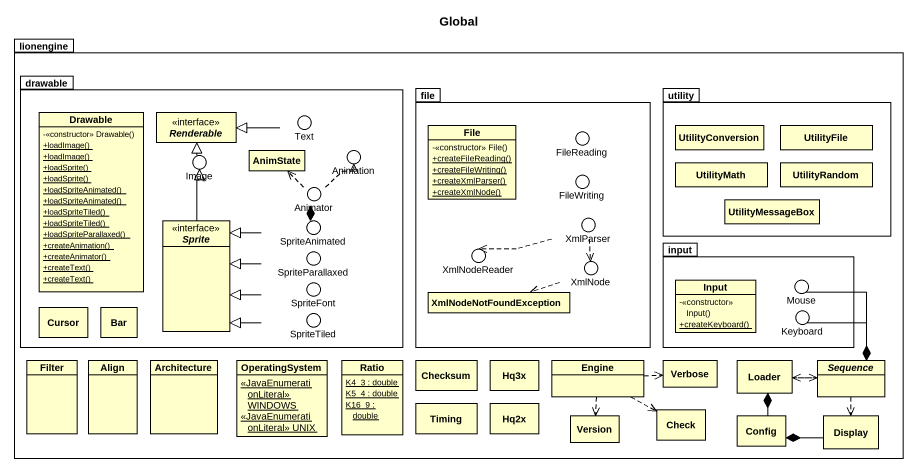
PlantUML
@startuml
title Global
allowmixing
hide circle
hide empty members
skinparam classAttributeIconSize 0
package lionengine {
  package drawable {
    class Drawable {
      -<<constructor>> Drawable()
      {static} +loadImage()
      {static} +loadImage()
      {static} +loadSprite()
      {static} +loadSprite()
      {static} +loadSpriteAnimated()
      {static} +loadSpriteAnimated()
      {static} +loadSpriteTiled()
      {static} +loadSpriteTiled()
      {static} +loadSpriteParallaxed()
      {static} +createAnimation()
      {static} +createAnimator()
      {static} +createText()
      {static} +createText()
    }
    interface Renderable
    class AnimState
    interface Sprite
    class Cursor
    class Bar
  }
  package "file" as file_ {
    class "File" as File_ {
      -<<constructor>> File()
      {static} +createFileReading()
      {static} +createFileWriting()
      {static} +createXmlParser()
      {static} +createXmlNode()
    }
    class XmlNodeNotFoundException
  }
  package utility {
    class UtilityConversion
    class UtilityFile
    class UtilityMath
    class UtilityRandom
    class UtilityMessageBox
  }
  package input {
    class Input {
      -<<constructor>> Input()
      {static} +createKeyboard()
    }
  }
  class Filter
  class Align
  class Architecture
  class OperatingSystem {
    {static} <<JavaEnumerationLiteral>> WINDOWS
    {static} <<JavaEnumerationLiteral>> UNIX
  }
  class Ratio {
    {static} K4_3 : double
    {static} K5_4 : double
    {static} K16_9 : double
  }
  class Checksum
  class Hq3x
  class Engine
  class Verbose
  class Loader
  abstract class Sequence
  class Timing
  class Hq2x
  class Version
  class Check
  class Config
  class Display
}
() Text
() FileReading
() Image
() Animation
() FileWriting
() Animator
() XmlParser
() SpriteAnimated
() SpriteParallaxed
() XmlNodeReader
() SpriteFont
() XmlNode
() Mouse
() SpriteTiled
() Keyboard
drawable -up- Text
file_ -up- FileReading
drawable -up- Image
drawable -right- Animation
file_ -up- FileWriting
drawable -right- Animator
file_ -right- XmlParser
drawable -right- SpriteAnimated
drawable -right- SpriteParallaxed
file_ -- XmlNodeReader
drawable -- SpriteFont
file_ -- XmlNode
input -right- Mouse
drawable -- SpriteTiled
input -right- Keyboard
Text -left-|> Renderable
Image -up-|> Renderable
Animator .up.> AnimState
Animator .up.> Animation
XmlParser .left.> XmlNodeReader
XmlParser ..> XmlNode
Sprite -up-|> Image
SpriteAnimated *-up- Animator
SpriteAnimated -left-|> Sprite
SpriteParallaxed -left-|> Sprite
SpriteFont -left-|> Sprite
XmlNode .left.> XmlNodeNotFoundException
SpriteTiled -left-|> Sprite
Engine .right.> Verbose
Engine ..> Version
Engine .right.> Check
Loader .right.> Sequence
Loader *-- Config
Sequence *-up- Mouse
Sequence *-up- Keyboard
Sequence .left.> Loader
Sequence ..> Display
Config *-right- Display
@enduml
